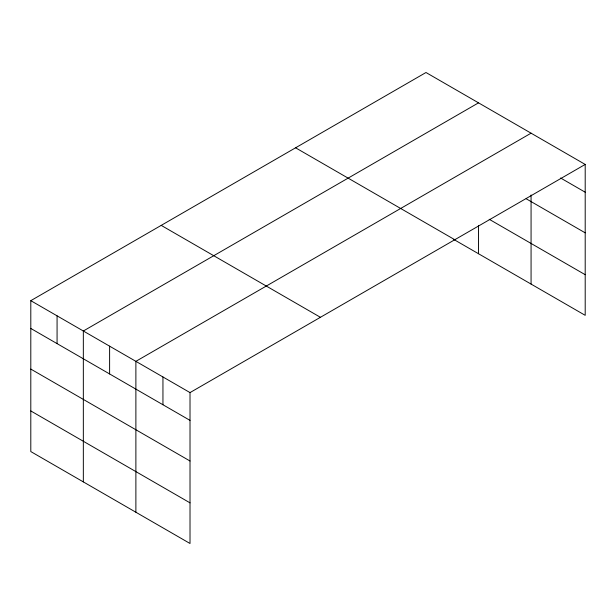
<?xml version="1.0" encoding="UTF-8"?>
<svg xmlns="http://www.w3.org/2000/svg" width="616" height="616" viewBox="0 0 616 616"><rect width="100%" height="100%" fill="white"/><g stroke="black" fill="none" stroke-linecap="round" stroke-linejoin="round"><path stroke-width="0.92" d="M585.2 164.434L425.987 72.511L30.8 300.67L30.8 451.567L190.013 543.489L190.013 392.592L585.2 164.434L585.2 315.33L453.9 239.524M478.532 102.841L83.337 331.008L83.337 481.905M531.069 133.179L135.882 361.338L135.882 512.235M560.598 178.001L585.2 192.207M526.141 198.745L585.2 232.84M489.204 219.273L585.2 274.697M295.58 147.802L454.785 239.724M161.215 225.379L320.42 317.302M30.8 300.67L190.013 392.592M30.8 328.451L190.013 420.374M30.8 369.084L190.013 460.999M30.8 410.941L190.013 502.856M531.069 194.972L531.069 284.076M478.532 225.394L478.532 253.746M162.947 376.961L162.947 404.743M109.609 346.169L109.609 373.95M57.072 315.839L57.072 343.62"/></g></svg>
